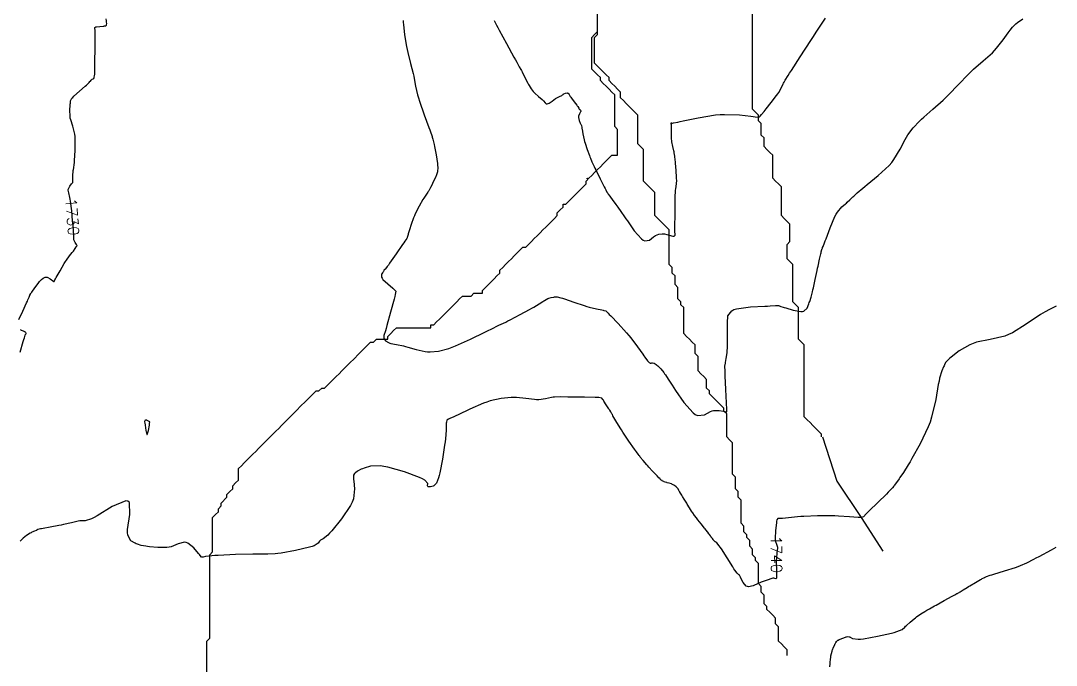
# Model space of a CAD drawing. Header units: metres. Extents: x 68 to 838477, y 94 to 1191015.
# Drawn here: x 838116.1 to 838476.5, y 1190635.5 to 1190859.7 of the extents above; entities that cross this region are included whole.
import ezdxf

# ---------------------------------------------------------------- set-up
doc = ezdxf.new("R2010")
doc.units = ezdxf.units.M
doc.header["$LTSCALE"] = 0.3
doc.layers.add('COTAS 10', color=1, linetype='Continuous')
doc.layers.add('DRENAJE', color=5, linetype='Continuous', lineweight=25)
doc.styles.get("Standard").update_dxf_attribs({"font": 'simplex.shx'})

msp = doc.modelspace()

# ---------------------------------------------------------------- linework, layer by layer
at = {"layer": 'COTAS 10'}
for points, elevation in [([(838115.43, 1190755.81), (838116.78, 1190758.71), (838118.14, 1190761.61), (838118.4, 1190762.18), (838118.62, 1190762.65), (838119, 1190763.49), (838119.07, 1190763.64), (838119.08, 1190763.68), (838119.1, 1190763.72), (838119.15, 1190763.83), (838119.19, 1190763.96), (838119.21, 1190764), (838119.22, 1190764.05), (838119.27, 1190764.24), (838119.56, 1190764.76), (838119.73, 1190765.02), (838119.93, 1190765.32), (838120.99, 1190766.8), (838122.14, 1190768.33), (838122.41, 1190768.66), (838122.66, 1190768.95), (838123.37, 1190769.67), (838123.91, 1190770.08), (838124.04, 1190770.17), (838124.17, 1190770.25), (838124.59, 1190770.49), (838125.1, 1190770.5), (838125.28, 1190770.44), (838125.48, 1190770.36), (838126.36, 1190769.87), (838127.67, 1190769), (838127.69, 1190768.99), (838127.69, 1190768.99), (838127.7, 1190768.98), (838128.02, 1190769.55), (838128.22, 1190769.91), (838128.47, 1190770.36), (838129.77, 1190772.71), (838131.26, 1190775.29), (838131.63, 1190775.88), (838131.99, 1190776.42), (838133.1, 1190777.93), (838134, 1190779.03), (838134.22, 1190779.31), (838134.42, 1190779.57), (838135.03, 1190780.44), (838135.44, 1190781.08), (838135.52, 1190781.2), (838135.58, 1190781.3), (838135.69, 1190781.46), (838135.59, 1190781.62), (838135.53, 1190781.72), (838135.46, 1190781.85), (838135.07, 1190782.51), (838134.69, 1190783.24), (838134.63, 1190783.41), (838134.58, 1190783.57), (838134.54, 1190784.03), (838134.58, 1190784.64), (838134.57, 1190784.89), (838134.56, 1190785.18), (838134.48, 1190786.5), (838134.3, 1190788.52), (838134.24, 1190789.25), (838134.16, 1190790.05), (838133.83, 1190793.53), (838133.43, 1190796.89), (838133.32, 1190797.61), (838133.21, 1190798.24), (838132.8, 1190799.77), (838132.61, 1190800.71), (838132.64, 1190800.97), (838132.7, 1190801.23), (838133.21, 1190802.18), (838133.22, 1190802.18), (838133.81, 1190802.94), (838133.93, 1190803.09), (838134.02, 1190803.21), (838134.18, 1190803.42), (838134.2, 1190803.46), (838134.21, 1190803.48), (838134.21, 1190803.5), (838134.22, 1190803.6), (838134.23, 1190804.02), (838134.23, 1190804.25), (838134.24, 1190804.52), (838134.28, 1190805.88), (838134.35, 1190807.29), (838134.38, 1190807.6), (838134.41, 1190807.87), (838134.55, 1190808.53), (838134.73, 1190809.7), (838134.78, 1190810.29), (838134.84, 1190811), (838135.06, 1190814.53), (838135.07, 1190818.43), (838134.99, 1190819.37), (838134.88, 1190820.26), (838134.19, 1190822.96), (838133.49, 1190825.22), (838133.36, 1190825.83), (838133.28, 1190826.43), (838133.22, 1190828.53), (838133.34, 1190830.28), (838133.36, 1190830.66), (838133.38, 1190831), (838133.41, 1190831.83), (838133.89, 1190832.67), (838134.19, 1190833), (838134.56, 1190833.39), (838136.52, 1190835.15), (838138.53, 1190836.86), (838138.94, 1190837.21), (838139.27, 1190837.51), (838139.95, 1190838.17), (838140.2, 1190838.48), (838140.33, 1190838.65), (838140.58, 1190838.96), (838140.84, 1190839.23), (838140.92, 1190839.28), (838140.99, 1190839.34), (838141.27, 1190839.48), (838141.49, 1190839.58), (838141.53, 1190839.61), (838141.56, 1190839.63), (838141.6, 1190839.71), (838141.61, 1190839.88), (838141.62, 1190839.95), (838141.64, 1190840.04), (838141.75, 1190840.47), (838141.86, 1190841.03), (838141.88, 1190841.2), (838141.89, 1190841.37), (838141.91, 1190842.05), (838141.91, 1190843.71), (838141.91, 1190844.5), (838141.92, 1190845.44), (838141.95, 1190850.01), (838141.96, 1190854.48), (838141.96, 1190855.34), (838141.95, 1190856.05), (838141.89, 1190857.27), (838142.1, 1190857.44), (838142.27, 1190857.49), (838142.47, 1190857.53), (838143.59, 1190857.67), (838144.78, 1190857.79), (838145.03, 1190857.82), (838145.25, 1190857.85), (838145.73, 1190857.93), (838145.93, 1190858.09), (838145.96, 1190858.17), (838145.99, 1190858.26), (838146.01, 1190858.69), (838145.98, 1190859.15), (838145.97, 1190859.25), (838145.97, 1190859.35), (838145.95, 1190859.62), (838145.78, 1190860.3)], 1730), ([(838249.15, 1190859.75), (838249.2, 1190859.06), (838249.28, 1190858.29), (838249.72, 1190854.77), (838250.39, 1190850.75), (838250.6, 1190849.66), (838250.83, 1190848.58), (838251.77, 1190844.77), (838252.66, 1190841.29), (838252.86, 1190840.42), (838253.04, 1190839.58), (838253.51, 1190836.9), (838254.19, 1190833.89), (838254.49, 1190832.85), (838254.84, 1190831.72), (838256.54, 1190826.91), (838258.18, 1190822.53), (838258.5, 1190821.68), (838258.75, 1190820.98), (838259.17, 1190819.74), (838259.24, 1190819.41), (838259.27, 1190819.28), (838259.31, 1190819.13), (838259.51, 1190818.45), (838259.83, 1190817.13), (838259.95, 1190816.58), (838260.08, 1190815.95), (838260.66, 1190813), (838261.13, 1190810), (838261.2, 1190809.33), (838261.23, 1190808.73), (838261.11, 1190807.15), (838260.76, 1190806.05), (838260.65, 1190805.75), (838260.54, 1190805.45), (838260.09, 1190804.42), (838259.58, 1190803.36), (838259.43, 1190803.06), (838259.27, 1190802.75), (838258.68, 1190801.61), (838258.09, 1190800.54), (838257.93, 1190800.29), (838257.79, 1190800.05), (838257.29, 1190799.35), (838256.61, 1190798.35), (838256.36, 1190797.93), (838256.07, 1190797.44), (838254.77, 1190795.15), (838253.42, 1190792.53), (838253.11, 1190791.84), (838252.81, 1190791.16), (838251.95, 1190788.84), (838251.37, 1190786.98), (838251.25, 1190786.59), (838251.16, 1190786.27), (838250.97, 1190785.56), (838250.9, 1190785.21), (838250.88, 1190785.11), (838250.85, 1190785.01), (838250.74, 1190784.63), (838250.63, 1190784.28), (838250.6, 1190784.2), (838250.57, 1190784.13), (838250.46, 1190783.91), (838249.83, 1190782.99), (838249.47, 1190782.47), (838249.02, 1190781.83), (838246.75, 1190778.56), (838244.48, 1190775.33), (838244.05, 1190774.71), (838243.69, 1190774.2), (838243.11, 1190773.38), (838243.07, 1190773.33), (838243.06, 1190773.31), (838243.05, 1190773.3), (838243.02, 1190773.26), (838242.97, 1190773.22), (838242.96, 1190773.21), (838242.95, 1190773.21), (838242.9, 1190773.2), (838242.84, 1190773.19), (838242.81, 1190773.18), (838242.75, 1190773.15), (838242.7, 1190773.11), (838242.68, 1190773.11), (838242.67, 1190773.1), (838242.63, 1190773.07), (838242.59, 1190773.03), (838242.58, 1190773.02), (838242.57, 1190773), (838242.52, 1190772.91), (838242.47, 1190772.8), (838242.46, 1190772.77), (838242.45, 1190772.75), (838242.43, 1190772.65), (838242.31, 1190772.41), (838242.24, 1190772.29), (838242.16, 1190772.15), (838241.71, 1190771.47), (838241.7, 1190770.45), (838241.89, 1190770.1), (838242.16, 1190769.72), (838243.81, 1190768.11), (838245.59, 1190766.64), (838245.93, 1190766.35), (838246.21, 1190766.11), (838246.69, 1190765.65), (838246.43, 1190764.44), (838246.25, 1190763.73), (838246.02, 1190762.85), (838244.79, 1190758.3), (838243.5, 1190753.62), (838243.23, 1190752.66), (838243, 1190751.85), (838242.49, 1190750.14), (838242.42, 1190749.41), (838242.47, 1190749.21), (838242.56, 1190749.01), (838243.09, 1190748.33), (838244.12, 1190747.73), (838244.51, 1190747.58), (838244.94, 1190747.45), (838246.89, 1190747.03), (838249.3, 1190746.55), (838250.04, 1190746.38), (838250.79, 1190746.19), (838253.75, 1190745.34), (838256.86, 1190744.66), (838257.7, 1190744.57), (838258.55, 1190744.52), (838261.54, 1190744.72), (838265.05, 1190745.65), (838266.21, 1190746.08), (838267.46, 1190746.57), (838272.66, 1190748.94), (838277.67, 1190751.4), (838278.8, 1190751.95), (838279.82, 1190752.44), (838282.55, 1190753.73), (838284.89, 1190754.86), (838285.66, 1190755.25), (838286.48, 1190755.67), (838289.89, 1190757.45), (838293.19, 1190759.25), (838293.95, 1190759.67), (838294.64, 1190760.06), (838296.57, 1190761.23), (838297.84, 1190762.05), (838298.12, 1190762.22), (838298.37, 1190762.38), (838299.01, 1190762.76), (838299.54, 1190763.01), (838299.72, 1190763.07), (838299.91, 1190763.14), (838300.74, 1190763.38), (838301.61, 1190763.57), (838301.84, 1190763.6), (838302.06, 1190763.62), (838302.79, 1190763.62), (838304.11, 1190763.3), (838304.7, 1190763.12), (838305.38, 1190762.9), (838308.65, 1190761.77), (838312.22, 1190760.57), (838313.1, 1190760.31), (838313.93, 1190760.08), (838316.52, 1190759.47), (838318.4, 1190759.1), (838318.77, 1190759.02), (838319.09, 1190758.94), (838319.71, 1190758.73), (838320.51, 1190757.95), (838320.93, 1190757.52), (838321.44, 1190757), (838324.02, 1190754.35), (838326.97, 1190751.13), (838327.71, 1190750.25), (838328.43, 1190749.38), (838330.75, 1190746.28), (838332.59, 1190743.67), (838332.99, 1190743.11), (838333.35, 1190742.61), (838334.29, 1190741.39), (838334.87, 1190740.8), (838335, 1190740.7), (838335.12, 1190740.63), (838335.46, 1190740.61), (838335.79, 1190740.7), (838335.91, 1190740.7), (838336.03, 1190740.68), (838336.57, 1190740.54), (838337.29, 1190740.11), (838337.53, 1190739.92), (838337.78, 1190739.69), (838338.83, 1190738.61), (838339.93, 1190737.29), (838340.21, 1190736.9), (838340.49, 1190736.51), (838341.44, 1190735.05), (838342.82, 1190732.89), (838343.38, 1190732.05), (838344.01, 1190731.12), (838346.92, 1190726.92), (838350.08, 1190723.3), (838350.87, 1190722.74), (838351.62, 1190722.38), (838354.02, 1190722.64), (838356.12, 1190723.79), (838356.69, 1190723.98), (838357.24, 1190724.12), (838359.17, 1190724.14), (838360.7, 1190723.86), (838361, 1190723.81), (838361.25, 1190723.76), (838361.7, 1190723.65), (838361.79, 1190723.63), (838361.81, 1190723.64), (838361.82, 1190723.65), (838361.84, 1190723.76), (838361.84, 1190723.89), (838361.84, 1190723.92), (838361.85, 1190723.95), (838361.85, 1190724.04), (838361.8, 1190725.23), (838361.76, 1190725.94), (838361.72, 1190726.83), (838361.5, 1190731.44), (838361.29, 1190736.15), (838361.25, 1190737.1), (838361.22, 1190737.89), (838361.19, 1190739.47), (838361.28, 1190740.23), (838361.33, 1190740.51), (838361.38, 1190740.82), (838361.67, 1190742.17), (838361.95, 1190744.2), (838361.99, 1190744.93), (838362.03, 1190745.74), (838362.05, 1190749.27), (838362.04, 1190752.92), (838362.06, 1190753.79), (838362.08, 1190754.61), (838362.23, 1190757.08), (838363.56, 1190758.82), (838364.32, 1190759.18), (838365.26, 1190759.49), (838370.08, 1190760.13), (838375.03, 1190760.37), (838376.06, 1190760.42), (838376.93, 1190760.46), (838378.83, 1190760.57), (838379.59, 1190760.59), (838379.75, 1190760.59), (838379.89, 1190760.58), (838380.18, 1190760.52), (838380.33, 1190760.43), (838380.38, 1190760.4), (838380.43, 1190760.38), (838380.63, 1190760.3), (838381.42, 1190760.06), (838381.84, 1190759.93), (838382.36, 1190759.77), (838384.93, 1190758.98), (838387.59, 1190758.5), (838388.16, 1190758.54), (838388.64, 1190758.66), (838389.78, 1190759.69), (838390.38, 1190761.2), (838390.53, 1190761.62), (838390.68, 1190762.03), (838391.17, 1190763.54), (838391.67, 1190765.4), (838391.82, 1190766.04), (838391.99, 1190766.73), (838392.62, 1190769.71), (838393.27, 1190772.81), (838393.43, 1190773.59), (838393.59, 1190774.34), (838394.12, 1190776.73), (838394.54, 1190778.56), (838394.64, 1190778.95), (838394.72, 1190779.28), (838394.92, 1190780.06), (838395.07, 1190780.5), (838395.11, 1190780.62), (838395.16, 1190780.74), (838395.34, 1190781.18), (838395.83, 1190782.43), (838396.08, 1190783.06), (838396.37, 1190783.82), (838397.79, 1190787.6), (838399.47, 1190791.52), (838399.92, 1190792.36), (838400.35, 1190793.11), (838401.87, 1190794.93), (838403.18, 1190795.99), (838403.49, 1190796.26), (838403.78, 1190796.52), (838404.63, 1190797.33), (838405.45, 1190798.16), (838405.72, 1190798.41), (838406.02, 1190798.68), (838407.23, 1190799.76), (838409.16, 1190801.4), (838409.9, 1190802.01), (838410.74, 1190802.7), (838414.52, 1190805.79), (838418.36, 1190809.36), (838419.24, 1190810.35), (838420.03, 1190811.35), (838422.23, 1190814.98), (838423.93, 1190818.33), (838424.41, 1190819.16), (838424.9, 1190819.94), (838426.7, 1190822.39), (838428.87, 1190824.71), (838429.59, 1190825.41), (838430.37, 1190826.13), (838433.59, 1190828.94), (838437.12, 1190832.04), (838438.08, 1190832.96), (838439.04, 1190833.89), (838442.46, 1190837.45), (838445.84, 1190840.97), (838446.78, 1190841.88), (838447.72, 1190842.76), (838451.12, 1190845.72), (838454.26, 1190848.52), (838455.02, 1190849.3), (838455.75, 1190850.09), (838458.01, 1190852.98), (838459.73, 1190855.44), (838460.11, 1190855.96), (838460.45, 1190856.41), (838461.33, 1190857.45), (838461.88, 1190857.98), (838462.01, 1190858.11), (838462.13, 1190858.23), (838462.49, 1190858.63), (838462.86, 1190858.98), (838462.99, 1190859.08), (838463.13, 1190859.18), (838463.72, 1190859.54), (838464.91, 1190860.35)], 1730), ([(838280.85, 1190859.71), (838281.72, 1190858.1), (838282.15, 1190857.3), (838282.67, 1190856.36), (838285.2, 1190851.69), (838287.75, 1190847.02), (838288.27, 1190846.07), (838288.71, 1190845.28), (838289.63, 1190843.64), (838290.17, 1190842.67), (838290.37, 1190842.3), (838290.59, 1190841.87), (838291.57, 1190839.94), (838292.59, 1190837.96), (838292.83, 1190837.5), (838293.06, 1190837.09), (838293.74, 1190835.95), (838294.48, 1190835.02), (838294.75, 1190834.74), (838295.04, 1190834.45), (838296.32, 1190833.34), (838297.54, 1190832.29), (838297.81, 1190832.04), (838298.04, 1190831.81), (838298.59, 1190831.14), (838299.01, 1190830.78), (838299.15, 1190830.75), (838299.32, 1190830.75), (838300.01, 1190831), (838300.73, 1190831.44), (838300.92, 1190831.56), (838301.09, 1190831.68), (838301.64, 1190832.12), (838302.25, 1190832.56), (838302.45, 1190832.69), (838302.67, 1190832.81), (838303.6, 1190833.28), (838304.43, 1190833.68), (838304.58, 1190833.76), (838304.7, 1190833.84), (838304.85, 1190834.01), (838304.95, 1190834.14), (838305.03, 1190834.19), (838305.13, 1190834.24), (838305.68, 1190834.46), (838306.3, 1190834.55), (838306.36, 1190834.54), (838306.44, 1190834.52), (838306.57, 1190834.46), (838306.92, 1190834.04), (838307.35, 1190833.3), (838307.53, 1190833.03), (838307.74, 1190832.74), (838308.68, 1190831.48), (838309.6, 1190830.27), (838309.79, 1190830.01), (838309.96, 1190829.78), (838310.31, 1190829.23), (838310.51, 1190828.93), (838310.51, 1190828.92), (838310.57, 1190828.84), (838310.64, 1190828.77), (838310.91, 1190828.53), (838311.04, 1190828.21), (838311.01, 1190828.08), (838310.96, 1190827.94), (838310.58, 1190827.28), (838310.22, 1190826.45), (838310.19, 1190826.2), (838310.2, 1190825.95), (838310.46, 1190824.95), (838310.86, 1190824.04), (838310.95, 1190823.84), (838311.03, 1190823.65), (838311.22, 1190823.17), (838311.38, 1190822.52), (838311.44, 1190822.23), (838311.5, 1190821.89), (838311.77, 1190820.27), (838312.18, 1190818.26), (838312.33, 1190817.68), (838312.5, 1190817.09), (838313.24, 1190814.85), (838314, 1190812.79), (838314.19, 1190812.3), (838314.37, 1190811.86), (838314.91, 1190810.56), (838315.63, 1190809.02), (838315.92, 1190808.42), (838316.25, 1190807.75), (838317.75, 1190804.7), (838319.18, 1190801.84), (838319.45, 1190801.28), (838319.68, 1190800.83), (838320.06, 1190800.08), (838320.38, 1190799.64), (838320.56, 1190799.39), (838320.78, 1190799.09), (838321.91, 1190797.54), (838323.23, 1190795.74), (838323.56, 1190795.28), (838323.88, 1190794.83), (838324.93, 1190793.35), (838326.23, 1190791.48), (838326.72, 1190790.79), (838327.26, 1190790.03), (838329.65, 1190786.65), (838332.13, 1190783.79), (838332.72, 1190783.35), (838333.28, 1190783.08), (838334.95, 1190783.37), (838336.3, 1190784.48), (838336.66, 1190784.72), (838337, 1190784.92), (838338.18, 1190785.43), (838339.4, 1190785.56), (838339.78, 1190785.54), (838340.18, 1190785.5), (838341.75, 1190785.12), (838343.09, 1190784.78), (838343.34, 1190784.77), (838343.54, 1190784.78), (838343.83, 1190785.12), (838343.8, 1190786.55), (838343.8, 1190787.26), (838343.8, 1190788.11), (838343.82, 1190792.3), (838343.87, 1190796.62), (838343.89, 1190797.56), (838343.92, 1190798.37), (838344.03, 1190800.36), (838344.15, 1190801.51), (838344.19, 1190801.8), (838344.22, 1190802.08), (838344.35, 1190802.97), (838344.4, 1190804.18), (838344.39, 1190804.65), (838344.37, 1190805.19), (838344.2, 1190807.61), (838343.98, 1190810.09), (838343.93, 1190810.66), (838343.88, 1190811.17), (838343.74, 1190812.57), (838343.57, 1190813.73), (838343.5, 1190814.08), (838343.42, 1190814.45), (838343.06, 1190815.9), (838342.73, 1190817.54), (838342.67, 1190818.02), (838342.62, 1190818.52), (838342.55, 1190820.42), (838342.57, 1190822.05), (838342.58, 1190822.38), (838342.59, 1190822.65), (838342.62, 1190823.17), (838342.62, 1190823.37), (838342.61, 1190823.44), (838342.6, 1190823.51), (838342.53, 1190823.81), (838342.47, 1190824.06), (838342.47, 1190824.11), (838342.48, 1190824.14), (838342.57, 1190824.14), (838342.75, 1190824.09), (838342.82, 1190824.09), (838342.9, 1190824.08), (838343.24, 1190824.1), (838344.81, 1190824.4), (838345.65, 1190824.58), (838346.68, 1190824.79), (838351.87, 1190825.89), (838357.95, 1190826.88), (838359.53, 1190827.01), (838361.06, 1190827.1), (838366.24, 1190826.92), (838370.23, 1190826.46), (838371.02, 1190826.37), (838371.67, 1190826.29), (838372.88, 1190826.13), (838373.24, 1190826.23), (838373.35, 1190826.31), (838373.47, 1190826.42), (838373.97, 1190827.01), (838374.82, 1190828.12), (838375.16, 1190828.56), (838375.55, 1190829.04), (838377.33, 1190831.26), (838379.14, 1190833.62), (838379.55, 1190834.19), (838379.91, 1190834.74), (838380.86, 1190836.42), (838381.46, 1190837.7), (838381.61, 1190838), (838381.75, 1190838.26), (838382.16, 1190839), (838383.17, 1190840.58), (838383.69, 1190841.39), (838384.31, 1190842.35), (838387.4, 1190847.15), (838391.03, 1190852.75), (838392, 1190854.22), (838392.94, 1190855.65), (838396.22, 1190860.52)], 1720), ([(838313.21, 1190804.76), (838313.27, 1190804.86), (838313.28, 1190804.87), (838313.29, 1190804.88), (838313.31, 1190804.87), (838313.32, 1190804.86), (838313.32, 1190804.85), (838313.33, 1190804.84), (838313.33, 1190804.81), (838313.33, 1190804.78), (838313.32, 1190804.77), (838313.31, 1190804.76), (838313.27, 1190804.73), (838313.22, 1190804.7), (838313.22, 1190804.69), (838313.21, 1190804.69), (838313.2, 1190804.68), (838313.2, 1190804.69), (838313.2, 1190804.7), (838313.2, 1190804.72), (838313.21, 1190804.76)], 1720), ([(838476.51, 1190760.4), (838474.2, 1190759.29), (838472.6, 1190758.4), (838471.05, 1190757.49), (838466.01, 1190754.08), (838461.28, 1190751.12), (838459.93, 1190750.51), (838458.57, 1190749.98), (838453.53, 1190748.82), (838448.74, 1190747.85), (838447.54, 1190747.44), (838446.39, 1190746.98), (838442.7, 1190744.82), (838439.95, 1190742.65), (838439.39, 1190742.18), (838438.93, 1190741.77), (838438, 1190740.78), (838437.59, 1190739.97), (838437.45, 1190739.67), (838437.31, 1190739.34), (838436.68, 1190737.89), (838435.92, 1190735.35), (838435.7, 1190734.34), (838435.46, 1190733.19), (838434.54, 1190727.89), (838433.12, 1190721.77), (838432.57, 1190720.1), (838431.95, 1190718.43), (838429.15, 1190712.5), (838426.28, 1190707.39), (838425.61, 1190706.25), (838425.01, 1190705.23), (838423.31, 1190702.5), (838422.11, 1190700.76), (838421.83, 1190700.36), (838421.57, 1190699.99), (838420.81, 1190698.95), (838420.22, 1190698.19), (838420.08, 1190698), (838419.95, 1190697.82), (838419.52, 1190697.27), (838418.5, 1190696.18), (838417.99, 1190695.67), (838417.38, 1190695.06), (838414.37, 1190692.12), (838411.39, 1190689.21), (838410.8, 1190688.62), (838410.32, 1190688.13), (838409.44, 1190687.16), (838408.56, 1190686.95), (838408.09, 1190686.94), (838407.51, 1190686.95), (838404.58, 1190687.15), (838400.68, 1190687.39), (838399.49, 1190687.43), (838398.25, 1190687.45), (838393.37, 1190687.43), (838388.67, 1190687.26), (838387.55, 1190687.2), (838386.5, 1190687.13), (838383.36, 1190686.81), (838381.18, 1190686.55), (838380.73, 1190686.51), (838380.36, 1190686.5), (838379.57, 1190686.58), (838379.25, 1190686.06), (838379.17, 1190685.66), (838379.09, 1190685.16), (838379.08, 1190685.04), (838378.81, 1190682.43), (838378.69, 1190679.6), (838378.71, 1190679.03), (838378.75, 1190678.54), (838379.08, 1190677.58), (838379.41, 1190676.91), (838379.44, 1190676.62), (838379.45, 1190676.28), (838379.31, 1190674.68), (838379.09, 1190672.6), (838379.06, 1190671.95), (838379.04, 1190671.28), (838379.09, 1190668.62), (838379.13, 1190666.42), (838379.11, 1190666.04), (838379.08, 1190665.76), (838378.85, 1190665.56), (838378.19, 1190665.77), (838377.89, 1190665.75), (838377.54, 1190665.69), (838375.83, 1190665.16), (838373.83, 1190664.38), (838373.3, 1190664.16), (838372.78, 1190663.93), (838370.96, 1190663.09), (838369.37, 1190662.76), (838368.99, 1190662.85), (838368.63, 1190663.03), (838367.55, 1190664.34), (838366.78, 1190665.83), (838366.63, 1190666.13), (838366.49, 1190666.37), (838366.21, 1190666.82), (838366.09, 1190666.92), (838366.06, 1190666.95), (838366.03, 1190666.97), (838365.96, 1190667.06), (838365.84, 1190667.2), (838365.79, 1190667.25), (838365.72, 1190667.31), (838365.42, 1190667.58), (838364.66, 1190668.57), (838364.31, 1190669.09), (838363.9, 1190669.72), (838361.92, 1190672.85), (838359.94, 1190675.98), (838359.52, 1190676.59), (838359.17, 1190677.1), (838358.37, 1190678.06), (838357.97, 1190678.32), (838357.88, 1190678.39), (838357.78, 1190678.47), (838357.47, 1190678.75), (838357.2, 1190679.05), (838357.13, 1190679.14), (838357.06, 1190679.23), (838356.82, 1190679.56), (838356.57, 1190679.92), (838356.49, 1190680.02), (838356.42, 1190680.12), (838356.11, 1190680.52), (838355.78, 1190680.96), (838355.68, 1190681.1), (838355.58, 1190681.25), (838355.18, 1190681.82), (838354.59, 1190682.63), (838354.36, 1190682.92), (838354.11, 1190683.25), (838352.95, 1190684.66), (838351.77, 1190686.09), (838351.5, 1190686.43), (838351.26, 1190686.74), (838350.57, 1190687.63), (838349.98, 1190688.48), (838349.8, 1190688.76), (838349.61, 1190689.06), (838348.86, 1190690.29), (838348.08, 1190691.57), (838347.88, 1190691.91), (838347.68, 1190692.23), (838347, 1190693.3), (838346.42, 1190694.23), (838346.28, 1190694.46), (838346.15, 1190694.67), (838345.74, 1190695.34), (838345.39, 1190695.93), (838345.29, 1190696.09), (838345.2, 1190696.25), (838344.87, 1190696.82), (838344.47, 1190697.35), (838344.34, 1190697.48), (838344.2, 1190697.61), (838343.61, 1190698.05), (838342.94, 1190698.41), (838342.75, 1190698.49), (838342.55, 1190698.57), (838341.81, 1190698.8), (838341.12, 1190698.98), (838340.96, 1190699.02), (838340.81, 1190699.06), (838340.38, 1190699.2), (838340.04, 1190699.33), (838339.95, 1190699.37), (838339.87, 1190699.41), (838339.59, 1190699.55), (838339.35, 1190699.71), (838339.29, 1190699.75), (838339.23, 1190699.79), (838339.02, 1190699.93), (838338.78, 1190700.14), (838338.69, 1190700.22), (838338.6, 1190700.31), (838338.21, 1190700.72), (838337.61, 1190701.36), (838337.38, 1190701.6), (838337.12, 1190701.86), (838335.97, 1190703.04), (838334.67, 1190704.43), (838334.31, 1190704.82), (838333.97, 1190705.22), (838332.74, 1190706.69), (838331.74, 1190707.94), (838331.53, 1190708.2), (838331.35, 1190708.42), (838330.97, 1190708.88), (838330.38, 1190709.72), (838330.07, 1190710.17), (838329.69, 1190710.71), (838327.8, 1190713.48), (838325.7, 1190716.61), (838325.19, 1190717.4), (838324.72, 1190718.14), (838323.27, 1190720.53), (838322.23, 1190722.31), (838322.01, 1190722.68), (838321.83, 1190722.99), (838321.43, 1190723.65), (838321.08, 1190724.2), (838320.92, 1190724.44), (838320.75, 1190724.72), (838319.91, 1190726.06), (838319.06, 1190727.39), (838318.88, 1190727.66), (838318.72, 1190727.9), (838318.35, 1190728.42), (838317.29, 1190728.62), (838316.7, 1190728.66), (838315.98, 1190728.69), (838312.31, 1190728.75), (838308.28, 1190728.76), (838307.34, 1190728.77), (838306.47, 1190728.78), (838303.96, 1190728.84), (838301.92, 1190728.79), (838301.35, 1190728.73), (838300.78, 1190728.65), (838298.7, 1190728.21), (838296.38, 1190727.87), (838295.66, 1190727.86), (838294.91, 1190727.88), (838291.9, 1190728.25), (838288.62, 1190728.62), (838287.69, 1190728.65), (838286.75, 1190728.64), (838283.3, 1190728.33), (838279.5, 1190727.43), (838278.35, 1190727.05), (838277.15, 1190726.61), (838272.46, 1190724.57), (838268.36, 1190722.59), (838267.52, 1190722.21), (838266.83, 1190721.88), (838265.41, 1190721.29), (838264.93, 1190721.11), (838264.82, 1190721.05), (838264.71, 1190720.99), (838264.42, 1190720.73), (838264.23, 1190720.03), (838264.2, 1190719.7), (838264.17, 1190719.3), (838264.11, 1190717.32), (838263.9, 1190714.31), (838263.78, 1190713.26), (838263.63, 1190712.1), (838262.84, 1190707.14), (838261.94, 1190702.47), (838261.71, 1190701.5), (838261.49, 1190700.68), (838260.8, 1190698.87), (838260.09, 1190698.12), (838259.87, 1190697.97), (838259.63, 1190697.83), (838258.67, 1190697.53), (838257.89, 1190697.61), (838257.77, 1190697.72), (838257.68, 1190697.86), (838257.73, 1190698.67), (838256.69, 1190699.94), (838255.92, 1190700.37), (838254.94, 1190700.83), (838249.69, 1190702.8), (838243.86, 1190704.43), (838242.52, 1190704.68), (838241.3, 1190704.84), (838237.88, 1190704.71), (838235.58, 1190704.03), (838235.06, 1190703.85), (838234.59, 1190703.68), (838233.34, 1190703.06), (838232.56, 1190702.48), (838232.4, 1190702.32), (838232.27, 1190702.17), (838231.96, 1190701.63), (838231.93, 1190700.59), (838231.96, 1190700.12), (838232.01, 1190699.56), (838232.32, 1190696.9), (838231.87, 1190693.36), (838231.45, 1190692.25), (838230.89, 1190691.09), (838227.76, 1190686.42), (838224.35, 1190682.3), (838223.61, 1190681.48), (838222.95, 1190680.79), (838221.33, 1190679.49), (838220.44, 1190679.01), (838220.24, 1190678.84), (838220.07, 1190678.67), (838219.63, 1190677.95), (838218.25, 1190677.07), (838217.48, 1190676.8), (838216.55, 1190676.53), (838211.77, 1190675.45), (838206.72, 1190674.54), (838205.61, 1190674.38), (838204.63, 1190674.26), (838202.14, 1190674.13), (838199.38, 1190674.18), (838198.24, 1190674.17), (838196.93, 1190674.15), (838190.82, 1190673.98), (838184.84, 1190673.73), (838183.61, 1190673.66), (838182.57, 1190673.59), (838180.37, 1190673.33), (838179.56, 1190673.15), (838179.4, 1190673.12), (838179.26, 1190673.11), (838179, 1190673.15), (838178.54, 1190673.7), (838178.28, 1190674.01), (838177.96, 1190674.39), (838176.31, 1190676.32), (838174.25, 1190677.98), (838173.67, 1190678.18), (838173.09, 1190678.28), (838170.93, 1190677.72), (838168.51, 1190676.75), (838167.76, 1190676.59), (838166.98, 1190676.48), (838163.85, 1190676.46), (838160.92, 1190676.74), (838160.25, 1190676.82), (838159.65, 1190676.9), (838158, 1190677.2), (838156.7, 1190677.64), (838156.31, 1190677.8), (838155.92, 1190677.98), (838154.39, 1190678.8), (838153.38, 1190680.77), (838153.3, 1190681.68), (838153.31, 1190682.75), (838154.1, 1190687.93), (838153.99, 1190692.12), (838153.43, 1190692.58), (838152.65, 1190692.73), (838147.93, 1190690.69), (838142.71, 1190687.48), (838141.62, 1190686.89), (838140.68, 1190686.41), (838138.55, 1190685.77), (838137.12, 1190685.77), (838136.62, 1190685.71), (838136.07, 1190685.63), (838133.72, 1190685.1), (838130.98, 1190684.43), (838130.19, 1190684.26), (838129.39, 1190684.1), (838126.4, 1190683.55), (838123.86, 1190683.11), (838123.35, 1190683.01), (838122.93, 1190682.92), (838122.1, 1190682.68), (838121.73, 1190682.49), (838121.6, 1190682.43), (838121.46, 1190682.37), (838120.84, 1190682.16), (838120, 1190681.78), (838119.72, 1190681.62), (838119.42, 1190681.44), (838118.16, 1190680.6), (838116.95, 1190679.69), (838116.68, 1190679.48), (838116.45, 1190679.28), (838115.86, 1190678.67)], 1740), ([(838115.92, 1190744.45), (838117, 1190748.12), (838117.21, 1190748.82), (838117.37, 1190749.39), (838117.65, 1190750.31), (838117.67, 1190750.35), (838117.67, 1190750.37), (838117.68, 1190750.38), (838117.7, 1190750.41), (838117.73, 1190750.47), (838117.75, 1190750.5), (838117.77, 1190750.54), (838117.87, 1190750.71), (838117.94, 1190750.9), (838117.95, 1190750.95), (838117.95, 1190751), (838117.9, 1190751.16), (838117.71, 1190751.33), (838117.63, 1190751.38), (838117.52, 1190751.44), (838117.03, 1190751.69), (838116.4, 1190751.98), (838116.21, 1190752.06), (838116.02, 1190752.14)], 1730), ([(838160.85, 1190720.33), (838160.09, 1190720.69), (838160, 1190720.71), (838159.91, 1190720.73), (838159.57, 1190720.73), (838159.31, 1190720.64), (838159.27, 1190720.6), (838159.24, 1190720.55), (838159.23, 1190720.31), (838159.33, 1190719.64), (838159.38, 1190719.33), (838159.43, 1190718.96), (838159.66, 1190717.14), (838159.96, 1190715.81), (838160.05, 1190715.75), (838160.15, 1190715.82), (838160.55, 1190717.17), (838160.88, 1190718.98), (838160.94, 1190719.33), (838160.97, 1190719.63), (838160.98, 1190720.16), (838160.85, 1190720.33)], 1740), ([(838397.75, 1190634.96), (838397.79, 1190636), (838397.8, 1190636.28), (838397.82, 1190636.55), (838397.89, 1190637.49), (838398, 1190638.37), (838398.03, 1190638.6), (838398.07, 1190638.83), (838398.24, 1190639.63), (838398.48, 1190640.44), (838398.56, 1190640.68), (838398.65, 1190640.92), (838399.02, 1190641.84), (838399.4, 1190642.67), (838399.49, 1190642.86), (838399.58, 1190643.02), (838399.83, 1190643.46), (838400.04, 1190643.74), (838400.08, 1190643.81), (838400.13, 1190643.87), (838400.28, 1190644.04), (838400.4, 1190644.16), (838400.44, 1190644.19), (838400.48, 1190644.22), (838400.61, 1190644.29), (838400.94, 1190644.42), (838401.09, 1190644.48), (838401.28, 1190644.56), (838402.18, 1190644.93), (838403.13, 1190645.29), (838403.33, 1190645.36), (838403.52, 1190645.42), (838404, 1190645.53), (838404.45, 1190645.44), (838404.62, 1190645.37), (838404.8, 1190645.28), (838405.62, 1190644.8), (838407.51, 1190644.55), (838408.37, 1190644.61), (838409.39, 1190644.72), (838414.27, 1190645.58), (838419.13, 1190646.69), (838420.13, 1190646.96), (838420.99, 1190647.22), (838422.82, 1190648.01), (838423.77, 1190648.82), (838424.08, 1190649.08), (838424.39, 1190649.36), (838425.67, 1190650.51), (838427.08, 1190651.72), (838427.48, 1190652.03), (838427.89, 1190652.34), (838429.42, 1190653.38), (838430.81, 1190654.25), (838431.14, 1190654.45), (838431.44, 1190654.64), (838432.33, 1190655.16), (838433.57, 1190655.84), (838434.09, 1190656.13), (838434.69, 1190656.47), (838437.52, 1190658.03), (838440.22, 1190659.51), (838440.75, 1190659.8), (838441.17, 1190660.03), (838441.9, 1190660.43), (838442.02, 1190660.47), (838442.06, 1190660.49), (838442.1, 1190660.51), (838442.29, 1190660.58), (838442.7, 1190660.81), (838442.88, 1190660.92), (838443.09, 1190661.05), (838444.13, 1190661.72), (838445.53, 1190662.6), (838445.98, 1190662.88), (838446.46, 1190663.16), (838448.4, 1190664.3), (838450.12, 1190665.29), (838450.47, 1190665.49), (838450.75, 1190665.65), (838451.29, 1190665.94), (838451.52, 1190666.04), (838451.61, 1190666.08), (838451.71, 1190666.13), (838452.18, 1190666.34), (838453.47, 1190666.8), (838454.09, 1190667), (838454.82, 1190667.23), (838458.44, 1190668.34), (838462.3, 1190669.57), (838463.19, 1190669.88), (838464.01, 1190670.18), (838466.29, 1190671.15), (838468.68, 1190672.37), (838469.56, 1190672.83), (838470.53, 1190673.35), (838474.83, 1190675.64), (838476.51, 1190676.57)], 1750)]:
    msp.add_lwpolyline(points, dxfattribs=dict(at, elevation=elevation))
at = {"layer": 'DRENAJE'}
for p, q in [((838246.86, 1190752.9), (838258.86, 1190752.9)), ((838395.17, 1190714.99), (838400.16, 1190699.56)), ((838400.16, 1190699.56), (838408.56, 1190686.95)), ((838182.89, 1190674.92), (838182.89, 1190686.92)), ((838408.56, 1190686.95), (838416.17, 1190675.15))]:
    msp.add_line(p, q, dxfattribs=at)
for points in [[(838384.82, 1190774.89, 0), (838383.82, 1190775.89, 0), (838382.82, 1190776.89, 0), (838382.82, 1190781.89, 0), (838383.82, 1190782.89, 0), (838383.82, 1190788.89, 0), (838382.82, 1190789.89, 0), (838381.82, 1190790.89, 0), (838380.82, 1190791.89, 0), (838380.82, 1190801.88, 0), (838379.82, 1190802.88, 0), (838378.82, 1190803.88, 0), (838377.82, 1190804.88, 0), (838377.82, 1190812.88, 0), (838376.82, 1190813.88, 0), (838375.82, 1190814.88, 0), (838374.82, 1190815.88, 0), (838374.82, 1190818.88, 0), (838373.82, 1190819.88, 0), (838373.82, 1190823.87, 0), (838372.82, 1190824.87, 0), (838372.82, 1190826.87, 0), (838371.82, 1190827.87, 0), (838370.82, 1190828.87, 0), (838370.82, 1190865.86, 0)], [(838382.82, 1190638.94, 0), (838382.82, 1190640.94, 0), (838381.82, 1190641.94, 0), (838380.82, 1190642.94, 0), (838379.82, 1190643.94, 0), (838379.82, 1190648.93, 0), (838378.82, 1190649.93, 0), (838378.82, 1190651.93, 0), (838377.82, 1190652.93, 0), (838376.82, 1190653.93, 0), (838375.82, 1190654.93, 0), (838375.82, 1190655.93, 0), (838374.82, 1190656.93, 0), (838374.82, 1190659.93, 0), (838373.82, 1190660.93, 0), (838373.82, 1190662.93, 0), (838372.82, 1190663.93, 0), (838372.82, 1190670.93, 0), (838371.82, 1190671.93, 0), (838371.82, 1190672.93, 0), (838370.82, 1190673.93, 0), (838370.82, 1190675.92, 0), (838369.82, 1190676.92, 0), (838369.82, 1190678.92, 0), (838368.82, 1190679.92, 0), (838368.82, 1190680.92, 0), (838367.82, 1190681.92, 0), (838367.82, 1190683.92, 0), (838366.82, 1190684.92, 0), (838366.82, 1190692.92, 0), (838365.82, 1190693.92, 0), (838365.82, 1190695.92, 0), (838364.82, 1190696.92, 0), (838364.82, 1190700.92, 0), (838363.82, 1190701.92, 0), (838363.82, 1190712.91, 0), (838362.82, 1190713.91, 0), (838361.82, 1190714.91, 0), (838361.82, 1190722.91, 0), (838360.83, 1190723.91, 0), (838360.83, 1190724.91, 0), (838358.83, 1190726.91, 0), (838357.83, 1190727.91, 0), (838356.83, 1190728.91, 0), (838355.83, 1190729.91, 0), (838355.83, 1190730.91, 0), (838354.83, 1190731.91, 0), (838354.83, 1190734.9, 0), (838353.83, 1190735.9, 0), (838352.83, 1190736.9, 0), (838351.83, 1190737.9, 0), (838351.83, 1190742.9, 0), (838350.83, 1190743.9, 0), (838350.83, 1190746.9, 0), (838349.83, 1190747.9, 0), (838348.83, 1190748.9, 0), (838347.83, 1190749.9, 0), (838346.83, 1190750.9, 0), (838346.83, 1190759.9, 0), (838345.83, 1190760.9, 0), (838345.83, 1190761.9, 0), (838344.83, 1190762.9, 0), (838344.83, 1190766.89, 0), (838343.83, 1190767.89, 0), (838343.83, 1190770.89, 0), (838342.83, 1190771.89, 0), (838342.83, 1190773.89, 0), (838341.83, 1190774.89, 0), (838341.83, 1190786.89, 0), (838340.83, 1190787.89, 0), (838339.83, 1190788.89, 0), (838338.83, 1190789.89, 0), (838337.83, 1190790.89, 0), (838336.83, 1190791.89, 0), (838336.83, 1190799.88, 0), (838335.83, 1190800.88, 0), (838334.83, 1190801.88, 0), (838333.83, 1190802.88, 0), (838332.83, 1190803.88, 0), (838332.83, 1190814.88, 0), (838331.83, 1190815.88, 0), (838330.84, 1190816.88, 0), (838330.84, 1190826.87, 0), (838329.84, 1190827.87, 0), (838327.84, 1190829.87, 0), (838326.84, 1190830.87, 0), (838325.84, 1190831.87, 0), (838324.84, 1190832.87, 0), (838324.84, 1190834.87, 0), (838323.84, 1190835.87, 0), (838322.84, 1190836.87, 0), (838321.84, 1190837.87, 0), (838320.84, 1190838.87, 0), (838320.84, 1190839.87, 0), (838319.84, 1190840.87, 0), (838318.84, 1190841.87, 0), (838317.84, 1190842.87, 0), (838316.84, 1190843.87, 0), (838315.84, 1190844.87, 0), (838315.84, 1190853.86, 0), (838316.84, 1190854.86, 0), (838316.84, 1190863.86, 0)], [(838314.84, 1190842.87, 0), (838314.84, 1190853.86, 0), (838315.84, 1190854.86, 0), (838316.84, 1190855.86, 0)], [(838258.86, 1190752.9, 0), (838258.86, 1190753.9, 0), (838259.86, 1190753.9, 0), (838260.86, 1190754.9, 0), (838261.86, 1190755.9, 0), (838262.86, 1190756.9, 0), (838263.86, 1190757.9, 0), (838264.86, 1190758.9, 0), (838265.86, 1190759.9, 0), (838266.86, 1190760.9, 0), (838267.86, 1190761.9, 0), (838268.86, 1190762.9, 0), (838269.86, 1190763.89, 0), (838272.85, 1190763.89, 0), (838273.85, 1190764.89, 0), (838276.85, 1190764.89, 0), (838276.85, 1190765.89, 0), (838277.85, 1190766.89, 0), (838278.85, 1190767.89, 0), (838279.85, 1190768.89, 0), (838280.85, 1190769.89, 0), (838281.85, 1190770.89, 0), (838282.85, 1190771.89, 0), (838282.85, 1190772.89, 0), (838283.85, 1190773.89, 0), (838284.85, 1190774.89, 0), (838285.85, 1190775.89, 0), (838286.85, 1190776.89, 0), (838287.85, 1190777.89, 0), (838288.85, 1190778.89, 0), (838289.85, 1190779.89, 0), (838290.85, 1190780.89, 0), (838291.85, 1190780.89, 0), (838292.85, 1190781.89, 0), (838293.85, 1190782.89, 0), (838294.85, 1190783.89, 0), (838295.85, 1190784.89, 0), (838296.85, 1190785.89, 0), (838297.85, 1190786.89, 0), (838298.85, 1190787.89, 0), (838299.85, 1190788.89, 0), (838300.85, 1190789.89, 0), (838301.84, 1190790.89, 0), (838302.84, 1190791.89, 0), (838302.84, 1190792.89, 0), (838303.84, 1190793.88, 0), (838304.84, 1190794.88, 0), (838304.84, 1190795.88, 0), (838305.84, 1190795.88, 0), (838306.84, 1190796.88, 0), (838307.84, 1190797.88, 0), (838308.84, 1190798.88, 0), (838309.84, 1190799.88, 0), (838310.84, 1190800.88, 0), (838311.84, 1190801.88, 0), (838312.84, 1190802.88, 0), (838312.84, 1190803.88, 0), (838313.84, 1190804.88, 0), (838314.84, 1190805.88, 0), (838315.84, 1190806.88, 0), (838316.84, 1190807.88, 0), (838317.84, 1190808.88, 0), (838318.84, 1190809.88, 0), (838319.84, 1190810.88, 0), (838321.84, 1190812.88, 0), (838323.84, 1190812.88, 0), (838323.84, 1190821.88, 0), (838322.84, 1190822.88, 0), (838322.84, 1190833.87, 0), (838321.84, 1190834.87, 0), (838320.84, 1190835.87, 0), (838319.84, 1190836.87, 0), (838318.84, 1190837.87, 0), (838317.84, 1190838.87, 0), (838317.84, 1190839.87, 0), (838316.84, 1190840.87, 0), (838315.84, 1190841.87, 0), (838314.84, 1190842.87, 0)], [(838394.81, 1190714.91, 0), (838394.81, 1190715.91, 0), (838393.81, 1190716.91, 0), (838392.81, 1190717.91, 0), (838391.81, 1190718.91, 0), (838390.81, 1190719.91, 0), (838389.82, 1190720.91, 0), (838388.82, 1190721.91, 0), (838388.82, 1190746.9, 0), (838387.82, 1190747.9, 0), (838386.82, 1190748.9, 0), (838386.82, 1190759.9, 0), (838385.82, 1190760.9, 0), (838384.82, 1190761.9, 0), (838384.82, 1190774.89, 0)], [(838237.87, 1190747.9, 0), (838238.87, 1190747.9, 0), (838239.87, 1190748.9, 0), (838243.86, 1190748.9, 0), (838243.86, 1190749.9, 0), (838244.86, 1190750.9, 0), (838245.86, 1190751.9, 0), (838246.86, 1190752.9, 0)], [(838182.89, 1190686.92, 0), (838183.88, 1190687.92, 0), (838184.88, 1190688.92, 0), (838184.88, 1190689.92, 0), (838185.88, 1190690.92, 0), (838185.88, 1190691.92, 0), (838187.88, 1190693.92, 0), (838187.88, 1190694.92, 0), (838188.88, 1190695.92, 0), (838189.88, 1190696.92, 0), (838189.88, 1190697.92, 0), (838190.88, 1190698.92, 0), (838191.88, 1190699.92, 0), (838191.88, 1190703.92, 0), (838192.88, 1190704.91, 0), (838193.88, 1190705.91, 0), (838194.88, 1190706.91, 0), (838195.88, 1190707.91, 0), (838196.88, 1190708.91, 0), (838197.88, 1190709.91, 0), (838198.88, 1190710.91, 0), (838200.88, 1190712.91, 0), (838201.88, 1190713.91, 0), (838202.88, 1190714.91, 0), (838203.88, 1190715.91, 0), (838204.88, 1190716.91, 0), (838205.88, 1190717.91, 0), (838206.88, 1190718.91, 0), (838207.88, 1190719.91, 0), (838208.88, 1190720.91, 0), (838209.88, 1190721.91, 0), (838211.88, 1190723.91, 0), (838213.87, 1190725.91, 0), (838214.87, 1190726.91, 0), (838215.87, 1190727.91, 0), (838216.87, 1190728.91, 0), (838217.87, 1190729.91, 0), (838218.87, 1190730.91, 0), (838219.87, 1190730.91, 0), (838220.87, 1190731.91, 0), (838221.87, 1190731.91, 0), (838222.87, 1190732.91, 0), (838223.87, 1190733.91, 0), (838225.87, 1190735.9, 0), (838226.87, 1190736.9, 0), (838227.87, 1190737.9, 0), (838229.87, 1190739.9, 0), (838230.87, 1190740.9, 0), (838231.87, 1190741.9, 0), (838233.87, 1190743.9, 0), (838234.87, 1190744.9, 0), (838235.87, 1190745.9, 0), (838236.87, 1190746.9, 0), (838237.87, 1190747.9, 0)], [(838185.88, 1190575.96, 0), (838184.88, 1190576.96, 0), (838184.88, 1190577.96, 0), (838183.88, 1190578.96, 0), (838183.88, 1190580.96, 0), (838182.89, 1190581.96, 0), (838182.89, 1190583.96, 0), (838181.89, 1190584.96, 0), (838181.89, 1190586.95, 0), (838180.89, 1190587.95, 0), (838180.89, 1190643.94, 0), (838181.89, 1190644.94, 0), (838181.89, 1190673.93, 0), (838182.89, 1190674.92, 0)]]:
    msp.add_polyline3d(points, dxfattribs=at)

# ---------------------------------------------------------------- texts
at = {"layer": 'COTAS 10', "char_height": 3.8, "attachment_point": 7}
for s, insert, rotation in [('1730', (838131.65, 1190797.79, 1730), 274.478), ('1740', (838377.14, 1190680.56, 1740), 270.5878)]:
    msp.add_mtext(s, dxfattribs=dict(at, insert=insert, rotation=rotation))

doc.saveas('drawing.dxf')
